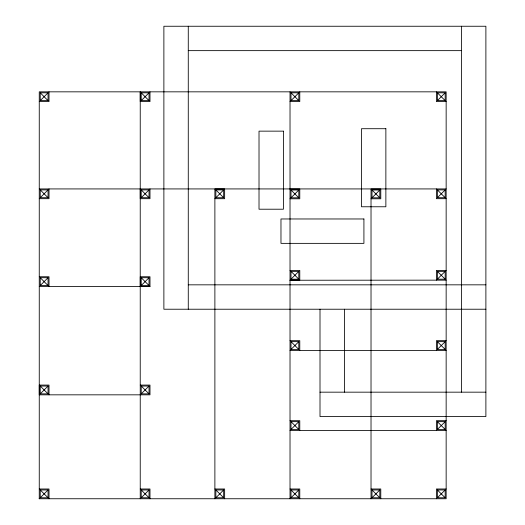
<?xml version="1.0" encoding="UTF-8"?>
<svg xmlns="http://www.w3.org/2000/svg" width="525" height="525" viewBox="0 0 525 525"><rect width="100%" height="100%" fill="white"/><g stroke="black" fill="none" stroke-linecap="round" stroke-linejoin="round"><path stroke-width="0.79" d="M39.113 498.75L446.152 498.75L446.152 91.836L39.257 91.836L39.257 394.833L149.993 394.833L149.993 385.074L140.234 385.074M40.235 100.623L48.038 92.813L40.235 92.813L40.235 100.623L48.038 100.623L48.038 92.813M40.235 197.708L48.038 189.906L40.235 189.906L40.235 197.708L48.038 197.708L48.038 189.906M141.212 100.623L149.021 92.813L141.212 92.813L141.212 100.623L149.021 100.623L149.021 92.813M40.235 285.534L48.038 277.725L40.235 277.725L40.235 285.534L48.038 285.534L48.038 277.725M141.212 197.708L149.021 189.906L141.212 189.906L141.212 197.708L149.021 197.708L149.021 189.906M291.001 100.623L298.81 92.813L291.001 92.813L291.001 100.623L298.81 100.623L298.81 92.813M215.86 197.722L223.67 189.919L215.86 189.919L215.86 197.722L223.67 197.722L223.67 189.919M141.212 285.534L149.015 277.725L141.212 277.725L141.212 285.534L149.015 285.534L149.015 277.725M40.235 393.855L48.038 386.046L40.235 386.046L40.235 393.855L48.038 393.855L48.038 386.046M291.001 197.807L298.81 190.004L291.001 190.004L291.001 197.807L298.81 197.807L298.81 190.004M141.212 393.855L149.021 386.046L141.212 386.046L141.212 393.855L149.021 393.855L149.021 386.046M40.235 497.772L48.038 489.969L40.235 489.969L40.235 497.772L48.038 497.772L48.038 489.969M437.371 100.623L445.174 92.813L437.371 92.813L437.371 100.623L445.174 100.623L445.174 92.813M372.002 197.807L379.805 190.004L372.002 190.004L372.002 197.807L379.805 197.807L379.805 190.004M291.001 279.175L298.81 271.366L291.001 271.366L291.001 279.175L298.81 279.175L298.81 271.366M437.371 197.708L445.174 189.906L437.371 189.906L437.371 197.708L445.174 197.708L445.174 189.906M141.212 497.772L149.021 489.969L141.212 489.969L141.212 497.772L149.021 497.772L149.021 489.969M291.001 349.453L298.81 341.65L291.001 341.65L291.001 349.453L298.81 349.453L298.81 341.65M215.86 497.772L223.67 489.969L215.86 489.969L215.86 497.772L223.67 497.772L223.67 489.969M437.371 279.175L445.174 271.366L437.371 271.366L437.371 279.175L445.174 279.175L445.174 271.366M291.001 429.47L298.81 421.66L291.001 421.66L291.001 429.47L298.81 429.47L298.81 421.66M437.371 349.453L445.174 341.65L437.371 341.65L437.371 349.453L445.174 349.453L445.174 341.65M291.001 497.772L298.81 489.969L291.001 489.969L291.001 497.772L298.81 497.772L298.81 489.969M437.371 429.47L445.174 421.66L437.371 421.66L437.371 429.47L445.174 429.47L445.174 421.66M372.002 497.772L379.805 489.969L372.002 489.969L372.002 497.772L379.805 497.772L379.805 489.969M437.371 497.772L445.174 489.969L437.371 489.969L437.371 497.772L445.174 497.772L445.174 489.969M290.023 280.245L446.152 280.153M188.272 50.643L461.495 50.643M39.257 101.594L49.015 101.594L49.015 91.836M290.023 101.594L299.782 101.594L299.782 91.836M446.152 101.594L436.393 101.594L436.393 91.836M39.257 188.928L446.152 188.928M290.023 189.026L299.782 189.026L299.782 198.785L290.023 198.785M39.257 198.686L49.015 198.686L49.015 188.928M214.882 198.699L224.641 198.699L224.641 188.941L214.882 188.941L214.882 498.75M446.152 198.686L436.393 198.686L436.393 188.928M371.024 198.785L380.783 198.785L380.783 189.026L371.024 189.026L371.024 498.75M290.023 270.395L299.782 270.395L299.782 280.153L290.023 280.153M446.152 270.395L436.393 270.395L436.393 280.153M39.257 276.747L49.015 276.747L49.015 286.506M188.272 284.832L485.887 284.832M39.257 286.506L149.993 286.506L149.993 276.747L140.234 276.747L140.241 498.75M485.887 309.225L163.879 309.225L163.879 26.25L485.887 26.25L485.887 416.561L320.007 416.561L320.007 309.225M290.023 340.673L299.782 340.673L299.782 350.431M446.152 340.673L436.393 340.673L436.393 350.431M290.023 350.431L446.152 350.431M320.007 392.168L485.887 392.168M290.023 420.689L299.782 420.689L299.782 430.447M446.152 420.689L436.393 420.689L436.393 430.447M290.023 430.447L446.152 430.447M39.257 488.992L49.015 488.992L49.015 498.75M140.241 488.992L149.993 488.992L149.993 498.75M214.882 488.992L224.641 488.992L224.641 498.75M290.023 488.992L299.782 488.992L299.782 498.75M371.024 488.992L380.783 488.992L380.783 498.75M446.152 488.992L436.393 488.992L436.393 498.75M149.993 286.604L140.234 286.506L140.241 91.836L140.241 101.594L149.993 101.594L149.993 91.836M437.371 92.813L445.174 100.623M437.371 189.906L445.174 197.708M291.001 92.813L298.81 100.623M372.002 190.004L379.805 197.807M437.371 271.366L445.174 279.175M291.001 190.004L298.81 197.807M437.371 341.65L445.174 349.453M141.212 92.813L149.021 100.623M215.86 189.919L223.67 197.722M291.001 271.366L298.81 279.175M437.371 421.66L445.174 429.47M141.212 189.906L149.021 197.708M291.001 341.65L298.81 349.453M40.235 92.813L48.038 100.623M437.371 489.969L445.174 497.772M372.002 489.969L379.805 497.772M291.001 421.66L298.81 429.47M141.212 277.725L149.015 285.534M40.235 189.906L48.038 197.708M291.001 489.969L298.81 497.772M40.235 277.725L48.038 285.534M141.212 386.046L149.021 393.855M215.86 489.969L223.67 497.772M40.235 386.046L48.038 393.855M141.212 489.969L149.021 497.772M40.235 489.969L48.038 497.772M461.495 26.25L461.495 392.168M344.4 309.225L344.4 392.168M290.023 91.836L290.023 498.75M188.272 26.25L188.272 309.225M149.993 188.928L149.993 198.686L140.241 198.686L140.241 188.928M49.015 394.833L49.015 385.074L39.257 385.074L39.257 498.75M385.868 128.71L361.476 128.71L361.476 206.771L385.868 206.771L385.868 128.71M283.415 131.145L259.015 131.145L259.015 209.213L283.415 209.213L283.415 131.145M363.917 218.971L280.973 218.971L280.973 243.364L363.917 243.364L363.917 218.971"/></g></svg>
